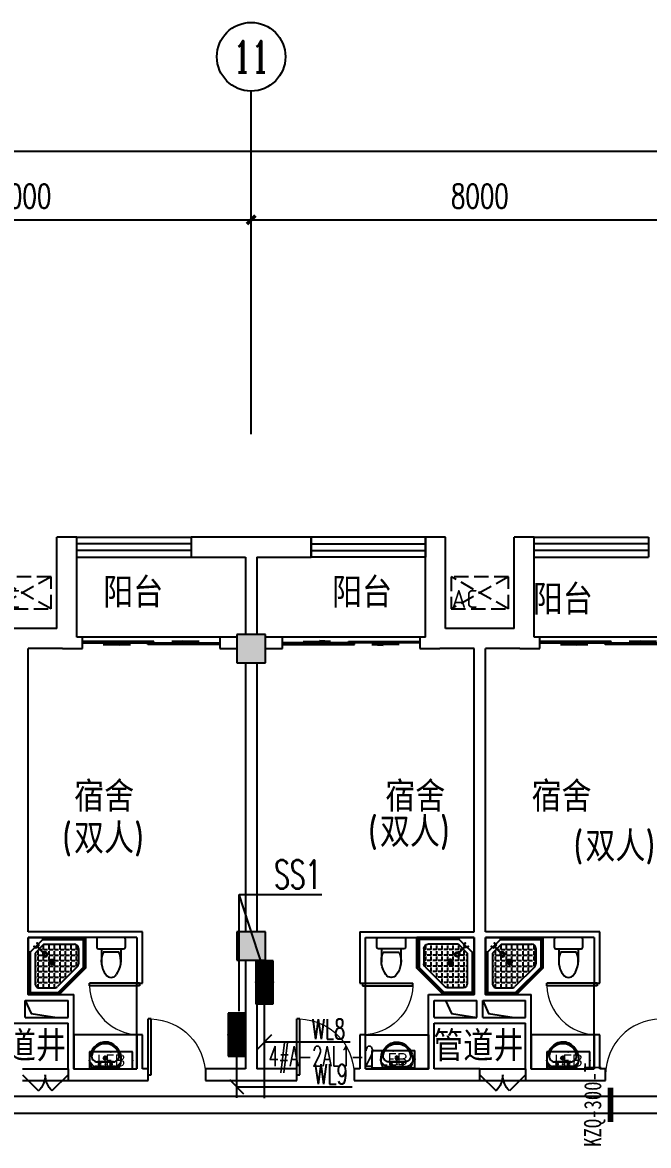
# Model space of a CAD drawing. Extents: x 1725663 to 4653551, y -550461 to 248782.
# Drawn here: x 2124050 to 2135000, y -178510 to -158871 of the extents above; entities that cross this region are included whole.
import ezdxf
from ezdxf.enums import TextEntityAlignment as Align

# ---------------------------------------------------------------- set-up
doc = ezdxf.new("R2010")
doc.units = 0
doc.header["$LTSCALE"] = 1000
doc.linetypes.add('DASH', pattern=[0.35, 0.25, -0.1])
for name, color, linetype in [('0-底图', 7, 'Continuous'), ('AXIS', 3, 'Continuous'), ('AXIS_TEXT', 7, 'Continuous'), ('CABLETRAY', 4, 'Continuous'), ('CLAYER', 7, 'Continuous'), ('COLUMN', 255, 'Continuous'), ('DIM-照明', 3, 'Continuous'), ('DIM-箱柜', 7, 'Continuous'), ('DOOR_FIRE', 4, 'Continuous'), ('EQUIP-箱柜', 3, 'Continuous'), ('PUB_HATCH', 8, 'Continuous'), ('PUB_TEXT', 7, 'Continuous'), ('TEL_TEXT', 7, 'Continuous'), ('WALL', 2, 'Continuous'), ('WINDOW', 4, 'Continuous'), ('WIRE-照明', 6, 'Continuous'), ('抗震支吊架', 2, 'Continuous'), ('洁具', 213, 'Continuous'), ('空调外机', 211, 'Continuous')]:
    doc.layers.add(name, color=color, linetype=linetype)
doc.styles.add('_TCH_AXIS', font='COMPLEX', dxfattribs={"bigfont": 'GBCBIG'})
doc.styles.add('_TEL_DIM', font='SIMPLEX', dxfattribs={"width": 0.8, "height": 3.5, "bigfont": 'HZTXT'})
doc.styles.add('A_DIM_T3', font='SIMPLEX', dxfattribs={"width": 0.7, "bigfont": 'HZ'})
doc.styles.add('COMPLEX', font='COMPLEX')
doc.styles.add('kzcad', font='', dxfattribs={"width": 0.8})
doc.styles.get("Standard").update_dxf_attribs({"font": 'geniso.shx', "bigfont": 'hztxt.shx'})
doc.styles.get('kzcad').set_extended_font_data('SimSun')
doc.dimstyles.new('_TCH_ARCH&&150', dxfattribs={"dimtxt": 420, "dimasz": 150, "dimexe": 375, "dimexo": 450, "dimgap": 202.5, "dimtad": 1, "dimdec": 0, "dimzin": 0, "dimdsep": 46, "dimtxsty": 'A_DIM_T3', "dimblk": 'ARCHTICK', "dimcen": 0.09, "dimclrt": 7, "dimazin": 2, "dimtfac": 1, "dimtdec": 0, "dimtix": 1, "dimtmove": 2, "dimatfit": 3, "dimfxl": 150, "dimtolj": 1, "dimtzin": 0, "dimarcsym": 0})

# ---------------------------------------------------------------- blocks, each defined once
blk = doc.blocks.new('*X490')
at = {"color": 0}
for p, q in [((-250, 33), (-83, 200)), ((-250, 68), (-118, 200)), ((-250, 104), (-154, 200)), ((-250, 139), (-189, 200)), ((-250, 174), (-224, 200)), ((-247, 0), (-47, 200)), ((-212, 0), (-12, 200)), ((-177, 0), (23, 200)), ((-141, 0), (59, 200)), ((-106, 0), (94, 200)), ((-71, 0), (129, 200)), ((-35, 0), (165, 200)), ((0, 0), (200, 200)), ((35, 0), (235, 200)), ((71, 0), (250, 179)), ((106, 0), (250, 144)), ((141, 0), (250, 109)), ((177, 0), (250, 73)), ((212, 0), (250, 38)), ((247, 0), (250, 3))]:
    blk.add_line(p, q, dxfattribs=at)
blk = doc.blocks.new('$equip$00002943')
for p, q in [((-0.75, 0.6), (-0.75, 0)), ((0.75, 0.6), (-0.75, 0.6)), ((0.75, 0), (0.75, 0.6)), ((-0.75, 0), (0.75, 0))]:
    blk.add_line(p, q)
for points, const_width in [([(-0.75, 0.3), (0.75, 0.3)], 0.6), ([(-0.75, 0.6), (-0.75, 0), (0.75, 0), (0.75, 0.6), (-0.75, 0.6), (-0.75, 0)], 0.02)]:
    blk.add_lwpolyline(points, dxfattribs=dict(const_width=const_width))
for p in [(0, 0.6), (-0.75, 0.3), (0, 0), (0.75, 0.3)]:
    blk.add_point(p)
at = {"xscale": 0.00300000000061118, "yscale": 0.00300000000061118, "zscale": 0.00300000000061118}
blk.add_blockref('*X490', (0, 0), dxfattribs=at)
at = {"color": 7, "style": '_TEL_DIM', "flags": 1}
for tag in ['A', 'REMARK']:
    blk.add_attdef(tag, text='', height=0.00002, dxfattribs=at).set_placement((0, 0), align=Align.MIDDLE_CENTER)
blk = doc.blocks.new('$equip$00002908')
for p, q in [((0.75, 0.6), (-0.75, 0.6)), ((-0.75, 0.6), (-0.75, 0)), ((0.75, 0), (0.75, 0.6)), ((-0.75, 0), (0.75, 0))]:
    blk.add_line(p, q)
at = {"const_width": 0.04}
blk.add_lwpolyline([(-0.75, 0.6), (-0.75, 0), (0.75, 0), (0.75, 0.6), (-0.75, 0.6), (-0.75, 0)], dxfattribs=at)
for p in [(0, 0.6), (-0.75, 0.3), (0, 0), (0.75, 0.3)]:
    blk.add_point(p)
at = {"color": 7, "style": '_TEL_DIM'}
blk.add_attdef('$TEXT$', text='', height=0.4, dxfattribs=at).set_placement((0, 0.3), align=Align.MIDDLE_CENTER)
at = {"color": 7, "style": '_TEL_DIM', "flags": 1}
for tag in ['A', 'REMARK']:
    blk.add_attdef(tag, text='', height=0.00002, dxfattribs=at).set_placement((0, 0), align=Align.MIDDLE_CENTER)
blk = doc.blocks.new('_ArchTick')
at = {"color": 0, "linetype": 'ByBlock', "const_width": 0.4}
blk.add_lwpolyline([(-0.5, -0.5), (0.5, 0.5)], dxfattribs=at)
blk = doc.blocks.new('*D890')
at = {"layer": 'AXIS', "color": 0, "lineweight": -2, "transparency": 16777216}
for p, q in [((1497007, -84488), (1497007, -79613)), ((1604207, -84488), (1604207, -79613)), ((1497007, -79988), (1604207, -79988))]:
    blk.add_line(p, q, dxfattribs=at)
at = {"layer": 'Defpoints', "color": 0, "transparency": 16777216}
for p in [(1604207, -79988), (1497007, -84938), (1604207, -84938)]:
    blk.add_point(p, dxfattribs=at)
at = {"layer": 'AXIS', "color": 0, "lineweight": -2, "transparency": 16777216, "xscale": 150, "yscale": 150, "zscale": 150, "rotation": 180}
blk.add_blockref('_ArchTick', (1497007, -79988), dxfattribs=at)
at = {"layer": 'AXIS', "color": 0, "lineweight": -2, "transparency": 16777216, "xscale": 150, "yscale": 150, "zscale": 150}
blk.add_blockref('_ArchTick', (1604207, -79988), dxfattribs=at)
at = {"layer": 'AXIS', "color": 7, "transparency": 16777216, "insert": (1550607, -79575), "char_height": 420, "attachment_point": 5, "style": 'A_DIM_T3'}
blk.add_mtext('\\A1;107200', dxfattribs=at)
blk = doc.blocks.new('*D901')
at = {"layer": 'AXIS', "color": 0, "lineweight": -2, "transparency": 16777216}
for p, q in [((1556807, -84488), (1556807, -80813)), ((1564807, -84488), (1564807, -80813)), ((1556807, -81188), (1564807, -81188))]:
    blk.add_line(p, q, dxfattribs=at)
at = {"layer": 'Defpoints', "color": 0, "transparency": 16777216}
for p in [(1564807, -81188), (1556807, -84938), (1564807, -84938)]:
    blk.add_point(p, dxfattribs=at)
at = {"layer": 'AXIS', "color": 0, "lineweight": -2, "transparency": 16777216, "xscale": 150, "yscale": 150, "zscale": 150, "rotation": 180}
blk.add_blockref('_ArchTick', (1556807, -81188), dxfattribs=at)
at = {"layer": 'AXIS', "color": 0, "lineweight": -2, "transparency": 16777216, "xscale": 150, "yscale": 150, "zscale": 150}
blk.add_blockref('_ArchTick', (1564807, -81188), dxfattribs=at)
at = {"layer": 'AXIS', "color": 7, "transparency": 16777216, "insert": (1560807, -80775), "char_height": 420, "attachment_point": 5, "style": 'A_DIM_T3'}
blk.add_mtext('\\A1;8000', dxfattribs=at)
blk = doc.blocks.new('*D902')
at = {"layer": 'AXIS', "color": 0, "lineweight": -2, "transparency": 16777216}
for p, q in [((1564807, -84488), (1564807, -80813)), ((1572807, -84488), (1572807, -80813)), ((1564807, -81188), (1572807, -81188))]:
    blk.add_line(p, q, dxfattribs=at)
at = {"layer": 'Defpoints', "color": 0, "transparency": 16777216}
for p in [(1572807, -81188), (1564807, -84938), (1572807, -84938)]:
    blk.add_point(p, dxfattribs=at)
at = {"layer": 'AXIS', "color": 0, "lineweight": -2, "transparency": 16777216, "xscale": 150, "yscale": 150, "zscale": 150, "rotation": 180}
blk.add_blockref('_ArchTick', (1564807, -81188), dxfattribs=at)
at = {"layer": 'AXIS', "color": 0, "lineweight": -2, "transparency": 16777216, "xscale": 150, "yscale": 150, "zscale": 150}
blk.add_blockref('_ArchTick', (1572807, -81188), dxfattribs=at)
at = {"layer": 'AXIS', "color": 7, "transparency": 16777216, "insert": (1568807, -80775), "char_height": 420, "attachment_point": 5, "style": 'A_DIM_T3'}
blk.add_mtext('\\A1;8000', dxfattribs=at)
blk = doc.blocks.new('*D954')
at = {"layer": 'AXIS', "color": 0, "lineweight": -2, "transparency": 16777216}
for p, q in [((1497007, -84488), (1497007, -79613)), ((1604207, -84488), (1604207, -79613)), ((1497007, -79988), (1604207, -79988))]:
    blk.add_line(p, q, dxfattribs=at)
at = {"layer": 'Defpoints', "color": 0, "transparency": 16777216}
for p in [(1604207, -79988), (1497007, -84938), (1604207, -84938)]:
    blk.add_point(p, dxfattribs=at)
at = {"layer": 'AXIS', "color": 0, "lineweight": -2, "transparency": 16777216, "xscale": 150, "yscale": 150, "zscale": 150, "rotation": 180}
blk.add_blockref('_ArchTick', (1497007, -79988), dxfattribs=at)
at = {"layer": 'AXIS', "color": 0, "lineweight": -2, "transparency": 16777216, "xscale": 150, "yscale": 150, "zscale": 150}
blk.add_blockref('_ArchTick', (1604207, -79988), dxfattribs=at)
at = {"layer": 'AXIS', "color": 7, "transparency": 16777216, "insert": (1550607, -79575), "char_height": 420, "attachment_point": 5, "style": 'A_DIM_T3'}
blk.add_mtext('\\A1;107200', dxfattribs=at)
blk = doc.blocks.new('*D965')
at = {"layer": 'AXIS', "color": 0, "lineweight": -2, "transparency": 16777216}
for p, q in [((1556807, -84488), (1556807, -80813)), ((1564807, -84488), (1564807, -80813)), ((1556807, -81188), (1564807, -81188))]:
    blk.add_line(p, q, dxfattribs=at)
at = {"layer": 'Defpoints', "color": 0, "transparency": 16777216}
for p in [(1564807, -81188), (1556807, -84938), (1564807, -84938)]:
    blk.add_point(p, dxfattribs=at)
at = {"layer": 'AXIS', "color": 0, "lineweight": -2, "transparency": 16777216, "xscale": 150, "yscale": 150, "zscale": 150, "rotation": 180}
blk.add_blockref('_ArchTick', (1556807, -81188), dxfattribs=at)
at = {"layer": 'AXIS', "color": 0, "lineweight": -2, "transparency": 16777216, "xscale": 150, "yscale": 150, "zscale": 150}
blk.add_blockref('_ArchTick', (1564807, -81188), dxfattribs=at)
at = {"layer": 'AXIS', "color": 7, "transparency": 16777216, "insert": (1560807, -80775), "char_height": 420, "attachment_point": 5, "style": 'A_DIM_T3'}
blk.add_mtext('\\A1;8000', dxfattribs=at)
blk = doc.blocks.new('*D966')
at = {"layer": 'AXIS', "color": 0, "lineweight": -2, "transparency": 16777216}
for p, q in [((1564807, -84488), (1564807, -80813)), ((1572807, -84488), (1572807, -80813)), ((1564807, -81188), (1572807, -81188))]:
    blk.add_line(p, q, dxfattribs=at)
at = {"layer": 'Defpoints', "color": 0, "transparency": 16777216}
for p in [(1572807, -81188), (1564807, -84938), (1572807, -84938)]:
    blk.add_point(p, dxfattribs=at)
at = {"layer": 'AXIS', "color": 0, "lineweight": -2, "transparency": 16777216, "xscale": 150, "yscale": 150, "zscale": 150, "rotation": 180}
blk.add_blockref('_ArchTick', (1564807, -81188), dxfattribs=at)
at = {"layer": 'AXIS', "color": 0, "lineweight": -2, "transparency": 16777216, "xscale": 150, "yscale": 150, "zscale": 150}
blk.add_blockref('_ArchTick', (1572807, -81188), dxfattribs=at)
at = {"layer": 'AXIS', "color": 7, "transparency": 16777216, "insert": (1568807, -80775), "char_height": 420, "attachment_point": 5, "style": 'A_DIM_T3'}
blk.add_mtext('\\A1;8000', dxfattribs=at)
blk = doc.blocks.new('_AXISO')
blk.add_circle((0, 0), 0.5)
at = {"layer": 'AXIS_TEXT', "style": 'COMPLEX', "width": 1.041667}
blk.add_attdef('A', text='', height=0.56, dxfattribs=at).set_placement((-0.25, -0.28), (0.25, -0.28), align=Align.FIT)
blk = doc.blocks.new('*D1018')
at = {"layer": 'AXIS', "color": 0, "lineweight": -2, "transparency": 16777216}
for p, q in [((1497007, -84488), (1497007, -79613)), ((1604207, -84488), (1604207, -79613)), ((1497007, -79988), (1604207, -79988))]:
    blk.add_line(p, q, dxfattribs=at)
at = {"layer": 'Defpoints', "color": 0, "transparency": 16777216}
for p in [(1604207, -79988), (1497007, -84938), (1604207, -84938)]:
    blk.add_point(p, dxfattribs=at)
at = {"layer": 'AXIS', "color": 0, "lineweight": -2, "transparency": 16777216, "xscale": 150, "yscale": 150, "zscale": 150, "rotation": 180}
blk.add_blockref('_ArchTick', (1497007, -79988), dxfattribs=at)
at = {"layer": 'AXIS', "color": 0, "lineweight": -2, "transparency": 16777216, "xscale": 150, "yscale": 150, "zscale": 150}
blk.add_blockref('_ArchTick', (1604207, -79988), dxfattribs=at)
at = {"layer": 'AXIS', "color": 7, "transparency": 16777216, "insert": (1550607, -79575), "char_height": 420, "attachment_point": 5, "style": 'A_DIM_T3'}
blk.add_mtext('\\A1;107200', dxfattribs=at)
blk = doc.blocks.new('*D1029')
at = {"layer": 'AXIS', "color": 0, "lineweight": -2, "transparency": 16777216}
for p, q in [((1556807, -84488), (1556807, -80813)), ((1564807, -84488), (1564807, -80813)), ((1556807, -81188), (1564807, -81188))]:
    blk.add_line(p, q, dxfattribs=at)
at = {"layer": 'Defpoints', "color": 0, "transparency": 16777216}
for p in [(1564807, -81188), (1556807, -84938), (1564807, -84938)]:
    blk.add_point(p, dxfattribs=at)
at = {"layer": 'AXIS', "color": 0, "lineweight": -2, "transparency": 16777216, "xscale": 150, "yscale": 150, "zscale": 150, "rotation": 180}
blk.add_blockref('_ArchTick', (1556807, -81188), dxfattribs=at)
at = {"layer": 'AXIS', "color": 0, "lineweight": -2, "transparency": 16777216, "xscale": 150, "yscale": 150, "zscale": 150}
blk.add_blockref('_ArchTick', (1564807, -81188), dxfattribs=at)
at = {"layer": 'AXIS', "color": 7, "transparency": 16777216, "insert": (1560807, -80775), "char_height": 420, "attachment_point": 5, "style": 'A_DIM_T3'}
blk.add_mtext('\\A1;8000', dxfattribs=at)
blk = doc.blocks.new('*D1030')
at = {"layer": 'AXIS', "color": 0, "lineweight": -2, "transparency": 16777216}
for p, q in [((1564807, -84488), (1564807, -80813)), ((1572807, -84488), (1572807, -80813)), ((1564807, -81188), (1572807, -81188))]:
    blk.add_line(p, q, dxfattribs=at)
at = {"layer": 'Defpoints', "color": 0, "transparency": 16777216}
for p in [(1572807, -81188), (1564807, -84938), (1572807, -84938)]:
    blk.add_point(p, dxfattribs=at)
at = {"layer": 'AXIS', "color": 0, "lineweight": -2, "transparency": 16777216, "xscale": 150, "yscale": 150, "zscale": 150, "rotation": 180}
blk.add_blockref('_ArchTick', (1564807, -81188), dxfattribs=at)
at = {"layer": 'AXIS', "color": 0, "lineweight": -2, "transparency": 16777216, "xscale": 150, "yscale": 150, "zscale": 150}
blk.add_blockref('_ArchTick', (1572807, -81188), dxfattribs=at)
at = {"layer": 'AXIS', "color": 7, "transparency": 16777216, "insert": (1568807, -80775), "char_height": 420, "attachment_point": 5, "style": 'A_DIM_T3'}
blk.add_mtext('\\A1;8000', dxfattribs=at)
blk = doc.blocks.new('1F平面-CAD导入_dwg_Drawing4_t3_dwg_$plan$00001613-474159-1F-927810-1F')
at = {"layer": '洁具'}
for p, q in [((-30, 250), (-170, 250)), ((-200, 170), (-430, 170)), ((-260, -140), (-260, 140)), ((-200, -170), (-200, -220)), ((-170, -250), (-30, -250))]:
    blk.add_line(p, q, dxfattribs=at)
for points in [[(-200, 220), (-200, 170), (-200, -170), (-430, -170)], [(0, -220), (0, 220)]]:
    blk.add_lwpolyline(points, dxfattribs=at)
for centre, radius, start, end in [((-170, 220), 30, 90, 180), ((-30, 220), 30, 0, 90), ((-590, 0), 110, 123.4509, 236.5491), ((-413, -227), 398, 67.4505, 126.6381), ((-413, 227), 398, 233.3619, 292.5495), ((-170, -220), 30, 180, 270), ((-30, -220), 30, 270, 0)]:
    blk.add_arc(centre, radius, start, end, dxfattribs=at)
blk = doc.blocks.new('$lvtry$00000169')
at = {"color": 0}
for p, q in [((259, -36), (259, 0)), ((259, -36), (36, -259)), ((276, -120), (120, -276)), ((144, -151), (291, -298)), ((151, -144), (298, -291)), ((259, -24), (976, -24)), ((259, -36), (964, -36)), ((270, -213), (270, -143)), ((276, -120), (808, -120)), ((366, -213), (366, -143)), ((462, -213), (462, -143)), ((558, -213), (558, -143)), ((655, -213), (655, -143)), ((751, -213), (751, -143)), ((847, -213), (847, -143)), ((880, -192), (880, -460)), ((964, -36), (976, -24)), ((964, -36), (964, -525)), ((976, -24), (976, -530)), ((36, -259), (0, -259)), ((24, -259), (24, -976)), ((36, -259), (36, -964)), ((120, -276), (120, -808)), ((120, -309), (147, -309)), ((173, -309), (173, -239)), ((173, -309), (243, -309)), ((173, -405), (173, -335)), ((183, -213), (205, -213)), ((220, -213), (243, -213)), ((270, -213), (340, -213)), ((270, -263), (270, -239)), ((270, -405), (270, -335)), ((334, -309), (340, -309)), ((366, -213), (436, -213)), ((366, -309), (366, -239)), ((366, -309), (436, -309)), ((366, -405), (366, -335)), ((462, -213), (532, -213)), ((462, -309), (462, -239)), ((462, -309), (532, -309)), ((462, -405), (462, -335)), ((558, -213), (628, -213)), ((558, -309), (558, -239)), ((558, -309), (628, -309)), ((558, -405), (558, -335)), ((655, -213), (725, -213)), ((655, -309), (655, -239)), ((655, -309), (725, -309)), ((655, -405), (655, -335)), ((751, -213), (821, -213)), ((751, -309), (751, -239)), ((751, -309), (821, -309)), ((751, -405), (751, -335)), ((847, -213), (880, -213)), ((847, -309), (847, -239)), ((847, -309), (880, -309)), ((847, -405), (847, -335)), ((120, -405), (147, -405)), ((120, -501), (147, -501)), ((173, -405), (243, -405)), ((173, -501), (173, -431)), ((173, -501), (243, -501)), ((173, -598), (173, -528)), ((270, -405), (340, -405)), ((270, -501), (270, -431)), ((270, -501), (340, -501)), ((270, -598), (270, -528)), ((366, -405), (379, -405)), ((366, -501), (366, -431)), ((366, -501), (436, -501)), ((366, -598), (366, -528)), ((462, -405), (532, -405)), ((462, -501), (462, -431)), ((462, -501), (532, -501)), ((462, -598), (462, -528)), ((859, -511), (511, -859)), ((964, -525), (525, -964)), ((976, -530), (530, -976)), ((558, -405), (628, -405)), ((558, -501), (558, -431)), ((558, -501), (628, -501)), ((558, -598), (558, -528)), ((655, -405), (725, -405)), ((655, -501), (655, -431)), ((655, -501), (725, -501)), ((655, -598), (655, -528)), ((751, -405), (821, -405)), ((751, -501), (751, -431)), ((751, -501), (821, -501)), ((751, -598), (751, -528)), ((847, -405), (880, -405)), ((847, -501), (847, -431)), ((847, -501), (867, -501)), ((964, -525), (976, -530)), ((120, -598), (147, -598)), ((120, -694), (147, -694)), ((173, -598), (243, -598)), ((173, -694), (173, -624)), ((173, -694), (243, -694)), ((173, -790), (173, -720)), ((270, -598), (340, -598)), ((270, -694), (270, -624)), ((270, -694), (340, -694)), ((270, -790), (270, -720)), ((366, -598), (436, -598)), ((366, -694), (366, -624)), ((366, -694), (436, -694)), ((366, -790), (366, -720)), ((462, -598), (532, -598)), ((462, -694), (462, -624)), ((462, -694), (532, -694)), ((462, -790), (462, -720)), ((558, -598), (628, -598)), ((558, -694), (558, -624)), ((558, -694), (628, -694)), ((558, -790), (558, -720)), ((655, -598), (725, -598)), ((655, -694), (655, -624)), ((655, -694), (676, -694)), ((751, -598), (773, -598)), ((36, -964), (24, -976)), ((24, -976), (530, -976)), ((36, -964), (525, -964)), ((120, -790), (147, -790)), ((173, -790), (243, -790)), ((173, -878), (173, -816)), ((192, -880), (460, -880)), ((270, -790), (340, -790)), ((270, -880), (270, -816)), ((366, -790), (436, -790)), ((366, -880), (366, -816)), ((462, -790), (532, -790)), ((462, -880), (462, -816)), ((525, -964), (530, -976)), ((558, -790), (580, -790))]:
    blk.add_line(p, q, dxfattribs=at)
blk.add_lwpolyline([(0, 0), (0, -1000), (540, -1000), (1000, -540), (1000, 0)], close=True)
for points in [[(0, 0), (0, -1000)], [(0, 0), (1000, 0)], [(1000, 0), (1000, -540)], [(136, -190), (148, -178), (132, -162), (121, -174)], [(190, -136), (178, -148), (162, -132), (174, -121)], [(1000, -540), (540, -1000)], [(0, -1000), (540, -1000)]]:
    blk.add_lwpolyline(points, close=True, dxfattribs=at)
for radius in [43.8, 31.1]:
    blk.add_circle((416, -428), radius, dxfattribs=at)
for centre, radius, start, end in [((808, -192), 72, 0, 90), ((296, -296), 40.6, 142.583, 128.4197), ((296, -296), 28.6, 145.828, 125.6599), ((808, -460), 72, 315, 0), ((192, -808), 72, 180, 270), ((460, -808), 72, 270, 315)]:
    blk.add_arc(centre, radius, start, end, dxfattribs=at)
for p in [(103, -156, 0), (156, -102, 0), (416, -428, 0)]:
    blk.add_point(p, dxfattribs=at)
blk = doc.blocks.new('$lvtry$00000178')
at = {"color": 0}
for p, q in [((-238, 0), (238, 0)), ((-214, -36), (-272, -91)), ((-180, -23), (180, -23)), ((-142, -105), (140, -105)), ((140, -105), (-142, -105)), ((216, -37), (268, -91))]:
    blk.add_line(p, q, dxfattribs=at)
blk.add_lwpolyline([(-104, -430, 0.224698), (110, -425, 0.348046), (269, -79), (239, 0), (-241, 0), (-271, -79, 0.356844)], format="xyb", close=True, dxfattribs=at)
for centre, radius in [((-100, -65), 16.3), ((1, -172), 31.6), ((100, -65), 16.3)]:
    blk.add_circle(centre, radius, dxfattribs=at)
at = {"color": 0, "lineweight": 13}
blk.add_circle((1, -172), 23, dxfattribs=at)
at = {"color": 0}
for centre, radius, start, end in [((-142, -205), 100, 90, 190.5602), ((-180, -73), 50, 90, 133.181), ((140, -205), 100, 349.4398, 90), ((180, -73), 50, 44.5607, 90), ((-1, -179), 243, 190.5602, 349.4398)]:
    blk.add_arc(centre, radius, start, end, dxfattribs=at)
for p in [(0, -65), (1, -172)]:
    blk.add_point(p, dxfattribs=at)
blk = doc.blocks.new('A$C70365C93')
at = {"layer": '洁具'}
blk.add_lwpolyline([(-1900, 2300), (-1900, 1700), (-800, 1700), (-800, 2300)], close=True, dxfattribs=at)
blk.add_blockref('$lvtry$00000178', (-1350, 2280), dxfattribs=at)
at = {"layer": '洁具', "rotation": 180}
blk.add_blockref('$lvtry$00000169', (0, 0), dxfattribs=at)
at = {"layer": '洁具', "extrusion": (0, 0, -1), "xscale": -1, "zscale": -1, "rotation": 90}
blk.add_blockref('1F平面-CAD导入_dwg_Drawing4_t3_dwg_$plan$00001613-474159-1F-927810-1F', (1450, 0), dxfattribs=at)
blk = doc.blocks.new('A$Cf5a72a1b')
at = {"layer": '空调外机', "linetype": 'DASH'}
for p, q in [((1000, 563), (0, 0)), ((1000, 0), (0, 563))]:
    blk.add_line(p, q, dxfattribs=at)
blk.add_lwpolyline([(1000, 563), (0, 563), (0, 0), (1000, 0)], close=True, dxfattribs=at)
at = {"layer": 'PUB_TEXT'}
blk.add_text('AC', height=315, dxfattribs=at).set_placement((5, 18))
blk = doc.blocks.new('$WINLIB2D$00000001')
at = {"color": 0}
for points in [[(-0.5, 0.5), (-0.5, -0.5)], [(-0.5, 0.5), (0.5, 0.5)], [(0.5, -0.5), (0.5, 0.5)], [(0.5, 0.1667), (-0.5, 0.1667)], [(0.5, -0.1667), (-0.5, -0.1667)], [(-0.5, -0.5), (0.5, -0.5)]]:
    blk.add_lwpolyline(points, dxfattribs=at)
blk = doc.blocks.new('$DorLib2D$00000131')
at = {"color": 0, "linetype": 'Continuous'}
for p, q in [((0.15, 0.125), (0.2319, 0.1973)), ((0.2319, 0.1973), (0.2319, 0.125)), ((-0.5, 0.125), (-0.5, 0)), ((0.0192, 0.125), (-0.5, 0.125)), ((0.0192, 0), (0.0192, 0.125)), ((0.35, 0.125), (0.15, 0.125)), ((-0.5, 0), (0.0192, 0)), ((-0.024, 0), (0.5, 0)), ((-0.024, -0.125), (-0.024, 0)), ((0.5, 0), (0.5, -0.125)), ((-0.35, -0.125), (-0.15, -0.125)), ((-0.2319, -0.1973), (-0.2319, -0.125)), ((-0.15, -0.125), (-0.2319, -0.1973)), ((0.5, -0.125), (-0.024, -0.125))]:
    blk.add_line(p, q, dxfattribs=at)
blk = doc.blocks.new('$DorLib2D$00000116')
at = {"color": 0}
for p, q in [((-0.5, 0), (-0.146, 0.354)), ((0.5, 0), (0.146, 0.354))]:
    blk.add_line(p, q, dxfattribs=at)
for centre, start, end in [((-0.5, 0), 0, 45), ((0.5, 0), 135, 180)]:
    blk.add_arc(centre, 0.5, start, end, dxfattribs=at)
blk = doc.blocks.new('$DorLib2D$00000001')
for p, q in [((0.45, 0.975), (0.5, 0.975)), ((0.45, 0), (0.45, 0.975)), ((0.5, 0), (0.5, 0.975)), ((0.5, 0), (0.45, 0))]:
    blk.add_line(p, q)
at = {"lineweight": 13}
blk.add_arc((0.475, 0), 0.975, 91.4693, 180, dxfattribs=at)
blk = doc.blocks.new('ghgd')
at = {"layer": 'PUB_HATCH'}
for points in [[(1564557, -88437.8), (1564557, -88937.8), (1565057, -88937.8), (1565057, -88437.8)], [(1564557, -93637.8), (1564557, -94137.8), (1565057, -94137.8), (1565057, -93637.8)]]:
    blk.add_hatch(color=256, dxfattribs=at).paths.add_polyline_path(points)
for points in [[(1560857, -94837.8), (1560960.6, -95068), (1561407, -95137.8)], [(1568207, -94837.8), (1568310.6, -95068), (1568757, -95137.8)], [(1568857, -94837.8), (1568960.6, -95068), (1569407, -95137.8)]]:
    blk.add_lwpolyline(points)
at = {"layer": 'AXIS'}
blk.add_line((1564807, -84937.8), (1564807, -78937.8), dxfattribs=at)
at = {"layer": 'COLUMN'}
for p, q in [((1564557, -88437.8), (1564557, -88937.8)), ((1565057, -88437.8), (1564557, -88437.8)), ((1565057, -88937.8), (1565057, -88437.8)), ((1564557, -88937.8), (1565057, -88937.8)), ((1564557, -93637.8), (1564557, -94137.8)), ((1565057, -93637.8), (1564557, -93637.8)), ((1565057, -94137.8), (1565057, -93637.8)), ((1564557, -94137.8), (1565057, -94137.8))]:
    blk.add_line(p, q, dxfattribs=at)
at = {"layer": 'DOOR_FIRE'}
for p, q in [((1560807, -96037.8), (1561607, -96037.8)), ((1568807, -96037.8), (1569607, -96037.8)), ((1560807, -96237.8), (1561607, -96237.8)), ((1568807, -96237.8), (1569607, -96237.8))]:
    blk.add_line(p, q, dxfattribs=at)
at = {"layer": 'WALL'}
for p, q in [((1561407, -88337.8), (1561407, -86737.8)), ((1561757, -86737.8), (1561407, -86737.8)), ((1561757, -87087.8), (1561757, -86737.8)), ((1564807, -86737.8), (1563757, -86737.8)), ((1563757, -86737.8), (1563757, -87087.8)), ((1565857, -86737.8), (1564807, -86737.8)), ((1565857, -87087.8), (1565857, -86737.8)), ((1568207, -86737.8), (1567857, -86737.8)), ((1567857, -86737.8), (1567857, -87087.8)), ((1568207, -88337.8), (1568207, -86737.8)), ((1569757, -86737.8), (1569407, -86737.8)), ((1569407, -88337.8), (1569407, -86737.8)), ((1569757, -87087.8), (1569757, -86737.8)), ((1561757, -88487.8), (1561757, -87087.8)), ((1563757, -87087.8), (1564707, -87087.8)), ((1564707, -87087.8), (1564707, -88437.8)), ((1564907, -87087.8), (1565857, -87087.8)), ((1564907, -87087.8), (1564907, -88437.8)), ((1567857, -88487.8), (1567857, -87087.8)), ((1569757, -88487.8), (1569757, -87087.8)), ((1560807, -88337.8), (1560207, -88337.8)), ((1561407, -88337.8), (1560807, -88337.8)), ((1568807, -88337.8), (1568207, -88337.8)), ((1569407, -88337.8), (1568807, -88337.8)), ((1561857, -88487.8), (1561757, -88487.8)), ((1561857, -88687.8), (1561857, -88487.8)), ((1564557, -88487.8), (1564257, -88487.8)), ((1564257, -88487.8), (1564257, -88687.8)), ((1565357, -88487.8), (1565057, -88487.8)), ((1565357, -88687.8), (1565357, -88487.8)), ((1567857, -88487.8), (1567757, -88487.8)), ((1567757, -88487.8), (1567757, -88687.8)), ((1569857, -88487.8), (1569757, -88487.8)), ((1569857, -88687.8), (1569857, -88487.8)), ((1561507, -88687.8), (1560907, -88687.8)), ((1560907, -93637.8), (1560907, -88687.8)), ((1561507, -88687.8), (1561857, -88687.8)), ((1564257, -88687.8), (1564557, -88687.8)), ((1565057, -88687.8), (1565357, -88687.8)), ((1567757, -88687.8), (1568107, -88687.8)), ((1568707, -88687.8), (1568107, -88687.8)), ((1568707, -93637.8), (1568707, -88687.8)), ((1569507, -88687.8), (1568907, -88687.8)), ((1568907, -93637.8), (1568907, -88687.8)), ((1569507, -88687.8), (1569857, -88687.8)), ((1564707, -88937.8), (1564707, -93637.8)), ((1564907, -88937.8), (1564907, -93637.8)), ((1562907, -93637.8), (1560907, -93637.8)), ((1562907, -94537.8), (1562907, -93637.8)), ((1566707, -93637.8), (1568707, -93637.8)), ((1566707, -93637.8), (1566707, -94537.8)), ((1570907, -93637.8), (1568907, -93637.8)), ((1570907, -94537.8), (1570907, -93637.8)), ((1560907, -94737.8), (1560907, -93737.8)), ((1562807, -93737.8), (1560907, -93737.8)), ((1562807, -93737.8), (1562807, -94537.8)), ((1566807, -93737.8), (1568707, -93737.8)), ((1566807, -94537.8), (1566807, -93737.8)), ((1568707, -94737.8), (1568707, -93737.8)), ((1568907, -94737.8), (1568907, -93737.8)), ((1570807, -93737.8), (1568907, -93737.8)), ((1570807, -93737.8), (1570807, -94537.8)), ((1564707, -94137.8), (1564707, -96037.8)), ((1564907, -94137.8), (1564907, -96037.8)), ((1562807, -94537.8), (1562907, -94537.8)), ((1566707, -94537.8), (1566807, -94537.8)), ((1570807, -94537.8), (1570907, -94537.8)), ((1560857, -94837.8), (1561607, -94837.8)), ((1560857, -95137.8), (1560857, -94837.8)), ((1560907, -94737.8), (1561707, -94737.8)), ((1561607, -95137.8), (1561607, -94837.8)), ((1561707, -95237.8), (1561707, -94737.8)), ((1567907, -94737.8), (1568707, -94737.8)), ((1567907, -95237.8), (1567907, -94737.8)), ((1568007, -94837.8), (1568757, -94837.8)), ((1568007, -95137.8), (1568007, -94837.8)), ((1568757, -95137.8), (1568757, -94837.8)), ((1568857, -94837.8), (1569607, -94837.8)), ((1568857, -95137.8), (1568857, -94837.8)), ((1568907, -94737.8), (1569707, -94737.8)), ((1569607, -95137.8), (1569607, -94837.8)), ((1569707, -95237.8), (1569707, -94737.8)), ((1560007, -95237.8), (1560807, -95237.8)), ((1560807, -95237.8), (1561607, -95237.8)), ((1560857, -95137.8), (1561607, -95137.8)), ((1561607, -96037.8), (1561607, -95237.8)), ((1561707, -96037.8), (1561707, -95237.8)), ((1567907, -96037.8), (1567907, -95237.8)), ((1568007, -95137.8), (1568757, -95137.8)), ((1568007, -95237.8), (1568807, -95237.8)), ((1568007, -96037.8), (1568007, -95237.8)), ((1568807, -95237.8), (1569607, -95237.8)), ((1568857, -95137.8), (1569607, -95137.8)), ((1569607, -96037.8), (1569607, -95237.8)), ((1569707, -96037.8), (1569707, -95237.8)), ((1562907, -95437.8), (1562807, -95437.8)), ((1562807, -95437.8), (1562807, -96037.8)), ((1562907, -96037.8), (1562907, -95437.8)), ((1566807, -95437.8), (1566707, -95437.8)), ((1566707, -95437.8), (1566707, -96037.8)), ((1566807, -96037.8), (1566807, -95437.8)), ((1570907, -95437.8), (1570807, -95437.8)), ((1570807, -95437.8), (1570807, -96037.8)), ((1570907, -96037.8), (1570907, -95437.8)), ((1561607, -96037.8), (1561607, -96237.8)), ((1561707, -96037.8), (1562807, -96037.8)), ((1563007, -96037.8), (1562907, -96037.8)), ((1563007, -96237.8), (1563007, -96037.8)), ((1564707, -96037.8), (1564007, -96037.8)), ((1564007, -96037.8), (1564007, -96237.8)), ((1565607, -96037.8), (1564907, -96037.8)), ((1565607, -96237.8), (1565607, -96037.8)), ((1566707, -96037.8), (1566607, -96037.8)), ((1566607, -96037.8), (1566607, -96237.8)), ((1566807, -96037.8), (1567907, -96037.8)), ((1568807, -96037.8), (1568007, -96037.8)), ((1568807, -96237.8), (1568807, -96037.8)), ((1569607, -96037.8), (1569607, -96237.8)), ((1569707, -96037.8), (1570807, -96037.8)), ((1571007, -96037.8), (1570907, -96037.8)), ((1571007, -96237.8), (1571007, -96037.8)), ((1561607, -96237.8), (1561707, -96237.8)), ((1561707, -96237.8), (1562907, -96237.8)), ((1562907, -96237.8), (1563007, -96237.8)), ((1564007, -96237.8), (1564807, -96237.8)), ((1564807, -96237.8), (1565607, -96237.8)), ((1566607, -96237.8), (1566707, -96237.8)), ((1566707, -96237.8), (1567907, -96237.8)), ((1567907, -96237.8), (1568807, -96237.8)), ((1569607, -96237.8), (1569707, -96237.8)), ((1569707, -96237.8), (1570907, -96237.8)), ((1570907, -96237.8), (1571007, -96237.8))]:
    blk.add_line(p, q, dxfattribs=at)
at = {"layer": 'WINDOW'}
for p, q in [((1564257, -88487.8), (1561857, -88487.8)), ((1567757, -88487.8), (1565357, -88487.8)), ((1572257, -88487.8), (1569857, -88487.8)), ((1562807, -95437.8), (1562807, -94537.8)), ((1566807, -95437.8), (1566807, -94537.8)), ((1570807, -95437.8), (1570807, -94537.8))]:
    blk.add_line(p, q, dxfattribs=at)
for p in [(1560307.5, -87993.9), (1568307.5, -87993.9)]:
    blk.add_blockref('A$Cf5a72a1b', p)
at = {"rotation": 180}
for p in [(1560907, -93737.8), (1568907, -93737.8)]:
    blk.add_blockref('A$C70365C93', p, dxfattribs=at)
at = {"xscale": -1, "rotation": 180}
blk.add_blockref('A$C70365C93', (1568707, -93737.8), dxfattribs=at)
at = {"layer": 'AXIS'}
ref = blk.add_blockref('_AXISO', (1564807, -78337.8), dxfattribs=dict(at, xscale=1200, yscale=1200, zscale=1200))
ref.add_attrib('A', '11', dxfattribs={"layer": 'AXIS_TEXT', "height": 553.14, "style": '_TCH_AXIS'}).set_placement((1564490.9, -78614.3), (1565123.1, -78614.3), align=Align.FIT)
at = {"layer": 'DOOR_FIRE', "xscale": 800, "yscale": -800, "zscale": 200}
for p in [(1561207, -96137.8), (1569207, -96137.8)]:
    blk.add_blockref('$DorLib2D$00000116', p, dxfattribs=at)
at = {"layer": 'WINDOW'}
for name, p, xscale, yscale, zscale, rotation in [('$WINLIB2D$00000001', (1562757, -86912.8), -2000, 350, -2000, 180), ('$WINLIB2D$00000001', (1566857, -86912.8), 2000, 350, 2000, 180), ('$DorLib2D$00000131', (1563057, -88587.8), -2400, -200, -2400, 180), ('$DorLib2D$00000131', (1566557, -88587.8), 2400, -200, 2400, 180), ('$DorLib2D$00000131', (1571057, -88587.8), -2400, -200, -2400, 180), ('$DorLib2D$00000001', (1562857, -94987.8), 900, 900, 900, 90), ('$DorLib2D$00000001', (1566757, -94987.8), 900, -900, 900, 90), ('$DorLib2D$00000001', (1570857, -94987.8), 900, 900, 900, 90)]:
    blk.add_blockref(name, p, dxfattribs=dict(at, xscale=xscale, yscale=yscale, zscale=zscale, rotation=rotation))
for name, p, xscale, yscale, zscale in [('$WINLIB2D$00000001', (1570757, -86912.8), 2000, -350, 2000), ('$DorLib2D$00000001', (1563507, -96137.8), -1000, 1000, -1000), ('$DorLib2D$00000001', (1566107, -96137.8), -1000, 1000, -1000), ('$DorLib2D$00000001', (1571507, -96137.8), 1000, 1000, 1000)]:
    blk.add_blockref(name, p, dxfattribs=dict(at, xscale=xscale, yscale=yscale, zscale=zscale))
at = {"layer": 'CLAYER'}
for p in [(1559992.3, -95900.8), (1567992.3, -95900.8)]:
    blk.add_text('管道井', height=525, dxfattribs=at).set_placement(p)
at = {"layer": 'PUB_TEXT'}
for s, p in [('阳台', (1562219.5, -87969.7)), ('阳台', (1566221.8, -87969.7)), ('阳台', (1569733.4, -88091.9)), ('宿舍', (1561711.1, -91537.5)), ('宿舍', (1567152.3, -91537.5)), ('宿舍', (1569711.1, -91537.5)), ('(', (1561499.1, -92270.1)), ('双人', (1561709.1, -92270.1)), (')', (1562759.1, -92270.1)), ('(', (1566848, -92156.5)), ('双人', (1567058, -92156.5)), (')', (1568108, -92156.5)), ('(', (1570441.6, -92409.6)), ('双人', (1570651.6, -92409.6)), (')', (1571701.6, -92409.6))]:
    blk.add_text(s, height=525, dxfattribs=at).set_placement(p)
at = {"layer": 'AXIS'}
for p1, p2, distance, picture, middle in [((1497007, -84937.8), (1604207, -84937.8), 4950, '*D890', (1550607, -79575.3)), ((1497007, -84937.8), (1604207, -84937.8), 4950, '*D954', (1550607, -79575.3)), ((1497007, -84937.8), (1604207, -84937.8), 4950, '*D1018', (1550607, -79575.3)), ((1556807, -84937.8), (1564807, -84937.8), 3750, '*D901', (1560807, -80775.3)), ((1556807, -84937.8), (1564807, -84937.8), 3750, '*D965', (1560807, -80775.3)), ((1556807, -84937.8), (1564807, -84937.8), 3750, '*D1029', (1560807, -80775.3)), ((1564807, -84937.8), (1572807, -84937.8), 3750, '*D902', (1568807, -80775.3)), ((1564807, -84937.8), (1572807, -84937.8), 3750, '*D966', (1568807, -80775.3)), ((1564807, -84937.8), (1572807, -84937.8), 3750, '*D1030', (1568807, -80775.3))]:
    dim = blk.add_aligned_dim(p1=p1, p2=p2, distance=distance, dimstyle='_TCH_ARCH&&150', dxfattribs=at)
    dim.commit()
    dim.dimension.update_dxf_attribs({"geometry": picture, "text_midpoint": middle})

msp = doc.modelspace()

# ---------------------------------------------------------------- linework, layer by layer
at = {"layer": 'CABLETRAY'}
for p, q in [((2069691, -177648), (2156280, -177648)), ((2069691, -177648), (2156280, -177648)), ((2156280, -177948), (2069691, -177948)), ((2156280, -177948), (2069691, -177948))]:
    msp.add_line(p, q, dxfattribs=at)
at = {"layer": 'DIM-照明'}
for p, q in [((2128407, -176575), (2128160, -176822)), ((2128407, -176575), (2128160, -176822)), ((2127924, -177609), (2127676, -177362)), ((2127924, -177609), (2127676, -177362))]:
    msp.add_line(p, q, dxfattribs=at)
for points in [[(2128284, -176699), (2129021, -176699)], [(2128284, -176699), (2129021, -176699)], [(2129021, -176699), (2129783, -176699)], [(2129021, -176699), (2129783, -176699)], [(2127800, -177485), (2129066, -177485)], [(2127800, -177485), (2129066, -177485)], [(2129066, -177485), (2129817, -177485)], [(2129066, -177485), (2129817, -177485)]]:
    msp.add_lwpolyline(points, dxfattribs=at)
at = {"layer": 'DIM-箱柜'}
for p, q in [((2127843, -176158), (2127843, -174118)), ((2128259, -175408), (2127843, -174118)), ((2127843, -174118), (2129286, -174118)), ((2127843, -176158), (2127843, -174118)), ((2128259, -175408), (2127843, -174118)), ((2127843, -174118), (2129286, -174118))]:
    msp.add_line(p, q, dxfattribs=at)
at = {"layer": 'WIRE-照明'}
for p, q in [((2128284, -177682), (2128284, -176029)), ((2127800, -177676), (2127800, -176946))]:
    msp.add_line(p, q, dxfattribs=at)
at = {"layer": '抗震支吊架', "color": 2, "const_width": 100}
msp.add_lwpolyline([(2134333, -178098), (2134333, -177498)], dxfattribs=at)

# ---------------------------------------------------------------- block references
at = {"layer": '0-底图'}
msp.add_blockref('ghgd', (563243, -81133), dxfattribs=at)
at = {"layer": 'EQUIP-箱柜', "xscale": 500, "yscale": 500, "zscale": 500}
for p, rotation in [((2128134, -175654), 270), ((2127950, -176571), 90)]:
    msp.add_blockref('$equip$00002943', p, dxfattribs=dict(at, rotation=rotation))
for p in [(2125597, -177171), (2130535, -177151), (2133597, -177171)]:
    msp.add_blockref('$equip$00002908', p, dxfattribs=at).add_auto_attribs({'$TEXT$': 'LEB'})

# ---------------------------------------------------------------- texts
at = {"layer": 'DIM-照明', "color": 7, "style": '_TEL_DIM', "width": 0.64}
for s, p in [('WL8', (2129109, -176649)), ('WL8', (2129109, -176649)), ('WL9', (2129153, -177435)), ('WL9', (2129153, -177435))]:
    msp.add_text(s, height=350, dxfattribs=at).set_placement(p)
at = {"layer": 'DIM-箱柜', "color": 7, "style": '_TEL_DIM', "width": 0.64}
msp.add_text('SS1', height=500, dxfattribs=at).set_placement((2128450, -174018))
msp.add_text('SS1', height=500, dxfattribs=at).set_placement((2128450, -174018))
at = {"layer": 'TEL_TEXT', "style": '_TEL_DIM', "width": 0.6}
msp.add_text('4#A-2AL1-2', height=350, dxfattribs=at).set_placement((2128353, -177122))
at = {"layer": '抗震支吊架', "color": 2, "style": 'kzcad', "width": 0.8}
msp.add_text('KZQ-300-T', height=300, rotation=89.8854, dxfattribs=at).set_placement((2134173, -177798), align=Align.CENTER)

doc.saveas('drawing.dxf')
